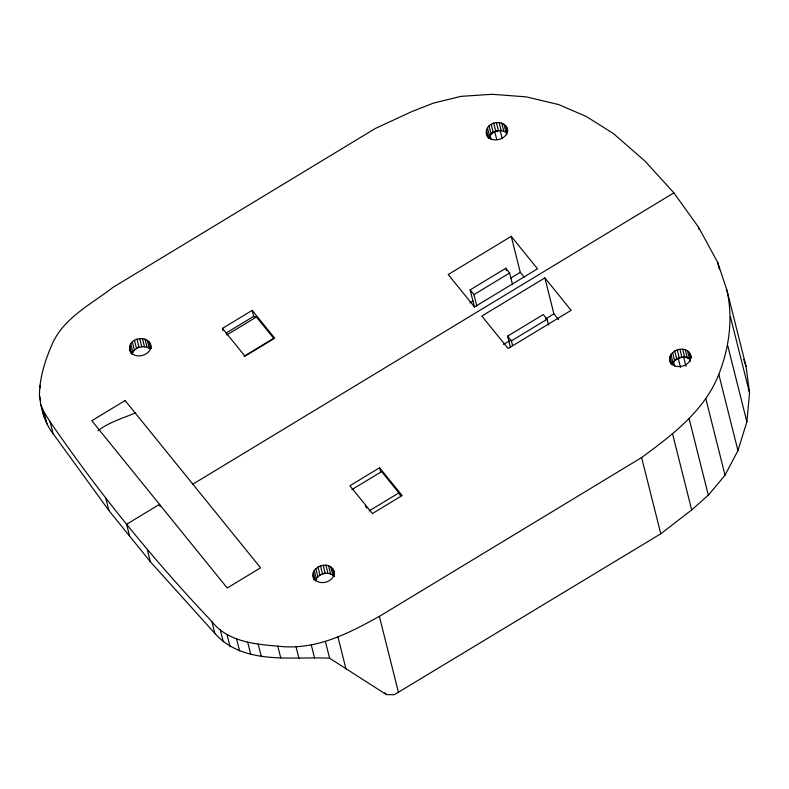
<?xml version="1.0" encoding="UTF-8"?>
<svg xmlns="http://www.w3.org/2000/svg" width="789" height="789" viewBox="0 0 789 789"><rect width="100%" height="100%" fill="white"/><g stroke="black" fill="none" stroke-linecap="round" stroke-linejoin="round"><path stroke-width="1.18" d="M39.45 395.614C39.48 378.02 44.934 360.928 51.827 344.911C63.347 317.859 91.011 304.524 112.975 287.374L375.219 128.548L411.73 111.604L433.457 103.103L460.894 96.376L492.02 94.285L526.371 96.889L558.671 104.582L586.286 116.486L613.487 133.607L645.155 161.252L673.875 192.851L698.383 226.995L717.596 262.185L726.906 290.145L746.059 366.392L749.55 392.902L746.867 421.79L737.952 450.598L725.032 475.175L708.335 495.176L691.677 509.921L660.778 533.798L394.283 694.714L386.403 694.606L329.605 658.204C291.289 656.34 243.446 665.492 214.884 633.429L150.334 561.719L108.892 510.532L53.041 433.565C44.519 422.677 41.048 409.096 39.45 395.614L40.643 400.358M40.86 404.826L43.977 412.085L50.062 421.701C98.635 492.533 152.829 559.223 211.896 621.564C227.508 641.546 254.383 644.209 277.797 646.142C315.206 650.698 347.584 633.971 379.371 616.367L641.625 457.551C672.159 434.995 704.449 410.97 718.799 374.341C729.273 347.604 733.267 318.381 726.906 290.145M150.166 343.826C153.973 356.086 131.161 361.313 129.554 348.442C129.593 335.946 151.774 334.852 151.222 348.403M314.111 579.629C307.177 566.541 332.041 558.454 334.25 572.794M506.873 127.798C510.68 140.057 487.868 145.284 486.271 132.424C486.192 120.49 507.297 118.577 507.761 131.339M670.818 363.601C663.717 349.783 690.355 342.426 691.253 357.95M147.247 340.227L149.328 348.482C143.371 344.596 134.022 347.466 131.881 354.409L129.81 346.144M488.588 138.381C490.738 131.438 500.088 128.568 506.035 132.463L503.964 124.208M334.575 576.71C329.21 570.595 317.701 573.287 315.373 581.01L313.302 572.755M686.864 356.983C681.075 357.052 673.924 358.571 672.08 364.991L670.009 356.727M222.459 328.372L252.184 310.363L274.7 338.175L244.975 356.174L222.459 328.372L223.04 330.68M226.009 333.116L253.693 316.359L256.435 316.991L273.694 338.303L243.969 356.312M226.709 334.99L256.435 316.991M97.964 430.646C109.296 422.115 122.936 418.17 135.678 412.854M511.233 236.355L448.221 274.523L474.485 306.96L537.506 268.793L511.233 236.355L520.276 272.343L524.143 277.117M474.436 307.01L470.136 289.879L505.808 268.28L509.635 273.004L512.574 284.691M476.832 306.033L473.962 294.613L509.635 273.004M469.859 302.877L473.015 300.964M510.818 278.073L520.276 272.343M192.841 484.18L673.875 192.851M544.874 277.896L481.852 316.064L508.116 348.491L571.137 310.333L544.874 277.896L553.908 313.884L558.543 319.604M510.463 347.564L507.603 336.144L543.266 314.545L547.102 319.269L548.572 325.117M503.49 344.408L509.793 340.592M545.505 318.973L553.908 313.884M512.574 345.444L511.43 340.878L547.102 319.269M379.617 467.749L349.892 485.748L372.408 513.55L402.134 495.551L379.617 467.749L380.623 471.743M351.894 489.594L381.62 471.595L398.879 492.908L400.664 496.143M369.153 510.907L398.879 492.908M489.229 135.087L491.133 134.16L489.062 125.905M132.513 351.075L134.426 350.188L132.345 341.933M491.655 132.73L497.908 130.609M491.448 133.094L493.253 132.522L491.172 124.267M674.93 359.656L676.735 359.133L674.664 350.878M679.211 357.614L681.38 357.131M322.494 573.642L324.664 573.159M689.586 357.881L684.694 357.348L682.623 349.093M137.917 347.278L139.042 347.387L136.961 339.132M470.136 289.879L473.962 294.613M507.603 336.144L511.43 340.878M365.406 506.272L366.905 508.126M384.874 692.722L386.403 694.606M670.226 361.244C674.694 371.589 693.748 365.554 690.365 354.409M313.519 577.272C317.987 587.608 337.031 581.582 333.658 570.437M743.731 359.409L746.059 366.392M717.596 262.185L719.39 269.335M730.397 316.655L749.55 392.902M698.383 226.995L698.985 229.382M727.714 345.543L746.867 421.79M718.799 374.341L737.952 450.598M705.879 398.918L725.032 475.175M689.211 352.427L690.691 358.324M689.625 358.995L690.227 361.372M687.456 350.809L689.527 359.064L687.278 357.93L685.207 349.675M683.55 356.638L685.937 366.165M679.881 349.103L681.952 357.368M677.169 349.714L679.24 357.969L678.116 357.861L680.512 367.378M672.553 352.515L674.625 360.77M689.182 418.92L708.335 495.176M673.421 361.372L674.615 366.126M670.966 354.508L673.037 362.762M669.762 359.025L670.946 363.749M672.524 433.674L691.677 509.921M641.625 457.551L660.778 533.798M505.719 125.816L507.495 132.897M505.857 131.27L506.735 134.791M501.715 123.064L503.786 131.319M499.131 122.482L501.202 130.737M500.078 130.116L502.139 138.341M496.389 122.502L498.461 130.757M493.677 123.104L495.748 131.359L494.654 131.339L496.715 139.564M489.949 134.83L491.123 139.535M487.474 127.897L489.545 136.152M486.517 130.126L488.292 137.197M486.271 132.424L487.454 137.138M505.808 268.28L506.39 270.617M379.371 616.367L398.524 692.624M332.504 568.455L334.28 575.526M330.739 566.837L332.82 575.092M328.49 565.703L330.571 573.958M325.906 565.121L327.987 573.376M323.174 565.131L325.246 573.386M320.452 565.743L322.533 573.997M337.919 636.881L345.976 668.944M317.957 566.906L320.028 575.161M252.184 310.363L253.861 317.03M315.837 568.534L317.918 576.789M314.249 570.536L316.33 578.791M313.046 575.053L314.229 579.777M325.532 641.97L329.605 658.204M311.29 644.968L314.564 657.996M295.934 646.378L298.923 658.243M277.797 646.142L280.776 658.006M258.151 644.041L261.129 655.906M247.697 642.167L250.675 654.032M236.611 639.11L239.6 650.974M227.084 634.81L230.063 646.674M149.013 341.844L150.788 348.925M220.269 629.8L223.248 641.664M144.998 339.092L147.079 347.347M142.424 338.511L144.495 346.766M211.896 621.564L214.884 633.429M139.683 338.52L141.754 346.785M134.465 340.296L136.536 348.551M130.757 343.925L132.838 352.18M129.554 348.442L130.737 353.166M160.029 506.449L159.506 504.368L126.635 524.271L129.613 536.125M147.356 549.854L150.334 561.719M105.904 498.668L108.892 510.532M50.062 421.701L53.041 433.565M39.914 385.565L40.515 387.932M43.977 412.085L46.955 423.949M43.316 413.239L43.839 416.691M125.116 400.536L91.78 420.715L227.232 588.002L260.567 567.814L125.116 400.536"/></g></svg>
